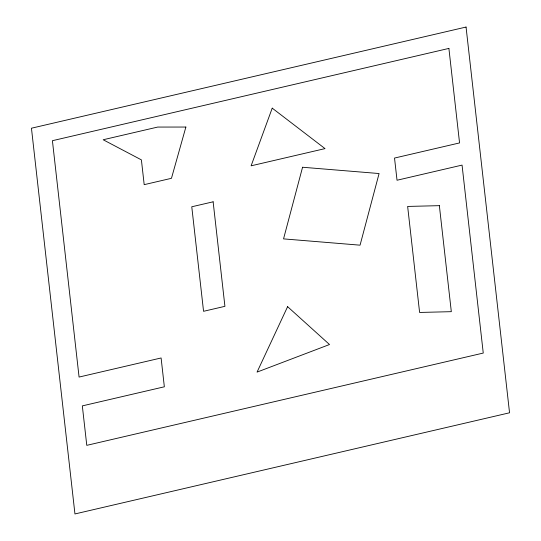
<?xml version="1.0" encoding="UTF-8"?>
<svg xmlns="http://www.w3.org/2000/svg" width="541" height="541" viewBox="0 0 541 541"><rect width="100%" height="100%" fill="white"/><g stroke="black" fill="none" stroke-linecap="round" stroke-linejoin="round"><path stroke-width="0.81" d="M302.561 167.25L283.538 238.885L360.063 245.174L379.085 173.539L302.561 167.25M185.881 127.047L171.463 178.307L144.19 184.657L141.397 159.879L103.182 139.754L157.688 127.067L185.881 127.047M272.224 108.146L251.119 165.816L325.019 148.613L272.224 108.146M287.602 306.679L257.056 372.107L329.516 344.529L287.602 306.679M466.051 27.05L31.452 128.21L74.949 513.95L509.548 412.79L466.051 27.05M448.895 48.413L52.416 140.694L79.074 377.063L161.103 357.973L164.349 386.795L82.327 405.885L86.776 445.344L483.255 353.063L462.055 165.1L397.026 180.241L394.524 158.06L459.559 142.925L448.895 48.413M213.134 201.807L191.771 206.777L203.558 311.305L224.921 306.328L213.134 201.807M439.36 205.661L407.643 206.432L419.6 312.448L451.316 311.67L439.36 205.661"/></g></svg>
